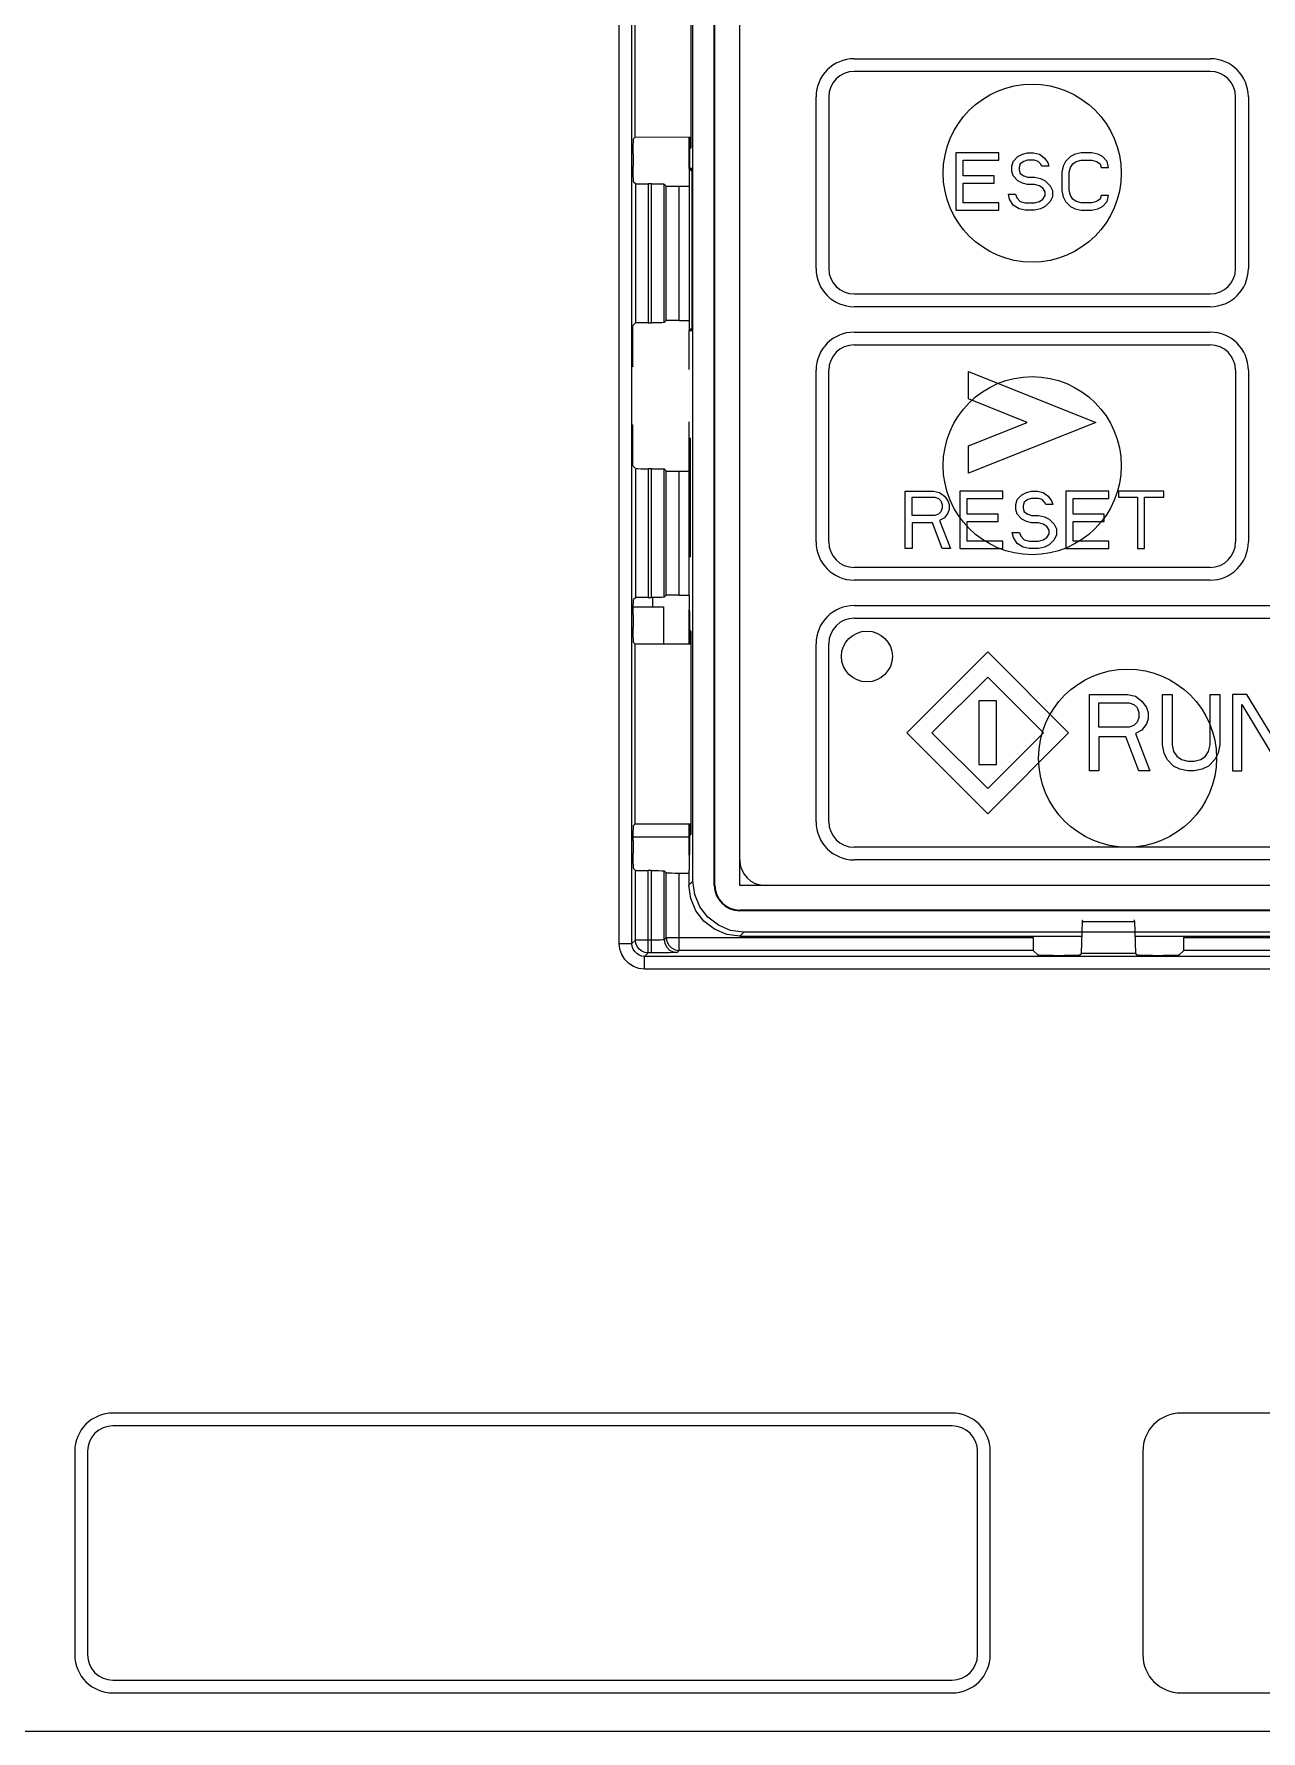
# Model space of a CAD drawing. Header units: inches. Extents: x 187 to 137830, y 99 to 66837.
# Drawn here: x 2875 to 2919.4, y 27675.9 to 27737.2 of the extents above; entities that cross this region are included whole.
import ezdxf

# ---------------------------------------------------------------- set-up
doc = ezdxf.new("R2010")
doc.units = ezdxf.units.IN
doc.header["$MEASUREMENT"] = 0
doc.layers.add('ALL_CURVE', color=7, linetype='Continuous')

msp = doc.modelspace()

# ---------------------------------------------------------------- linework, layer by layer
at = {"color": 7, "linetype": 'Continuous'}
for p, q in [((2896.169, 27704.34), (2896.169, 27785.522)), ((2896.629, 27704.34), (2896.629, 27785.522)), ((2898.839, 27706.595), (2898.839, 27785.42)), ((2899.611, 27706.448), (2899.611, 27785.568)), ((2899.635, 27706.448), (2899.635, 27785.568)), ((2900.531, 27706.448), (2900.531, 27785.568)), ((2898.763, 27740.488), (2898.763, 27733.128)), ((2896.733, 27740.022), (2896.733, 27733.501)), ((2896.733, 27733.501), (2896.687, 27733.455)), ((2898.763, 27733.505), (2896.733, 27733.501)), ((2898.691, 27733.505), (2898.691, 27732.392)), ((2898.712, 27733.505), (2898.712, 27732.412)), ((2896.678, 27732.903), (2896.678, 27732.45)), ((2898.763, 27733.128), (2898.718, 27733.082)), ((2898.718, 27732.388), (2898.718, 27733.083)), ((2898.691, 27732.392), (2898.712, 27732.412)), ((2898.691, 27732.392), (2898.805, 27732.278)), ((2898.691, 27732.391), (2898.753, 27732.329)), ((2898.707, 27726.52), (2898.707, 27732.375)), ((2898.712, 27732.412), (2898.718, 27732.406)), ((2898.758, 27732.348), (2898.718, 27732.388)), ((2898.718, 27732.388), (2898.798, 27732.388)), ((2898.753, 27732.329), (2898.805, 27732.277)), ((2898.804, 27732.301), (2898.758, 27732.348)), ((2898.798, 27732.388), (2898.798, 27732.388)), ((2896.687, 27731.898), (2896.755, 27731.83)), ((2896.755, 27731.83), (2896.755, 27726.789)), ((2897.215, 27731.822), (2897.215, 27726.797)), ((2897.341, 27731.822), (2897.215, 27731.822)), ((2897.341, 27726.797), (2897.341, 27731.822)), ((2897.801, 27726.805), (2897.801, 27731.814)), ((2897.873, 27731.742), (2897.801, 27731.814)), ((2897.873, 27726.877), (2897.873, 27731.742)), ((2898.333, 27726.885), (2898.333, 27731.734)), ((2898.333, 27731.734), (2898.707, 27731.734)), ((2898.813, 27727.377), (2898.813, 27731.518)), ((2896.671, 27726.705), (2896.755, 27726.789)), ((2897.215, 27726.797), (2897.341, 27726.797)), ((2897.873, 27726.877), (2897.801, 27726.805)), ((2898.333, 27726.885), (2898.707, 27726.885)), ((2896.661, 27725.748), (2896.661, 27726.153)), ((2898.746, 27726.559), (2898.694, 27726.507)), ((2898.694, 27726.507), (2898.694, 27725.105)), ((2898.798, 27726.507), (2898.694, 27726.507)), ((2898.805, 27726.618), (2898.746, 27726.559)), ((2898.798, 27726.507), (2898.798, 27726.507)), ((2898.694, 27723.21), (2898.694, 27716.932)), ((2896.661, 27722.162), (2896.661, 27722.567)), ((2898.706, 27718.328), (2898.706, 27722.627)), ((2898.706, 27722.627), (2898.748, 27722.623)), ((2898.748, 27718.33), (2898.748, 27722.625)), ((2896.755, 27721.526), (2896.671, 27721.61)), ((2896.755, 27721.526), (2896.755, 27716.853)), ((2897.215, 27721.518), (2897.215, 27716.861)), ((2897.341, 27721.518), (2897.215, 27721.518)), ((2897.341, 27716.861), (2897.341, 27721.518)), ((2897.801, 27716.869), (2897.801, 27721.51)), ((2897.873, 27721.438), (2897.801, 27721.51)), ((2897.873, 27716.941), (2897.873, 27721.438)), ((2898.333, 27716.949), (2898.333, 27721.43)), ((2898.333, 27721.43), (2898.694, 27721.43)), ((2898.748, 27718.332), (2898.706, 27718.328)), ((2896.755, 27716.853), (2896.687, 27716.785)), ((2897.215, 27716.861), (2897.341, 27716.861)), ((2897.38, 27716.861), (2897.38, 27716.522)), ((2897.873, 27716.941), (2897.801, 27716.869)), ((2898.333, 27716.949), (2898.694, 27716.949)), ((2898.694, 27716.932), (2898.718, 27716.908)), ((2898.718, 27716.932), (2898.694, 27716.932)), ((2898.707, 27716.4), (2898.707, 27716.919)), ((2898.718, 27715.692), (2898.718, 27716.932)), ((2896.678, 27716.234), (2896.678, 27715.78)), ((2896.679, 27716.522), (2897.771, 27716.522)), ((2897.771, 27716.522), (2897.771, 27715.18)), ((2898.691, 27716.383), (2898.718, 27716.411)), ((2898.718, 27716.411), (2898.691, 27716.384)), ((2898.691, 27716.383), (2898.691, 27715.178)), ((2898.712, 27716.363), (2898.691, 27716.383)), ((2898.712, 27716.363), (2898.718, 27716.369)), ((2898.712, 27716.363), (2898.712, 27715.178)), ((2898.763, 27715.648), (2898.718, 27715.692)), ((2898.763, 27715.648), (2898.763, 27708.288)), ((2896.687, 27715.228), (2896.733, 27715.182)), ((2896.733, 27715.182), (2896.733, 27708.661)), ((2896.733, 27715.182), (2898.763, 27715.178)), ((2896.733, 27708.661), (2896.687, 27708.615)), ((2898.763, 27708.665), (2896.733, 27708.661)), ((2898.691, 27708.665), (2898.691, 27707.552)), ((2898.712, 27708.665), (2898.712, 27707.572)), ((2898.763, 27708.288), (2898.718, 27708.242)), ((2898.691, 27708.196), (2896.678, 27708.196)), ((2896.678, 27708.063), (2896.678, 27707.61)), ((2898.718, 27707.003), (2898.718, 27708.243)), ((2896.687, 27707.058), (2896.755, 27706.99)), ((2898.691, 27707.552), (2898.712, 27707.572)), ((2898.691, 27707.552), (2898.718, 27707.524)), ((2898.691, 27707.551), (2898.718, 27707.524)), ((2898.718, 27707.027), (2898.706, 27707.015)), ((2898.707, 27707.016), (2898.707, 27707.535)), ((2898.712, 27707.572), (2898.718, 27707.566)), ((2896.755, 27704.465), (2896.755, 27706.99)), ((2897.215, 27704.005), (2897.215, 27706.982)), ((2897.341, 27706.982), (2897.215, 27706.982)), ((2897.341, 27704.005), (2897.341, 27706.982)), ((2897.801, 27704.481), (2897.801, 27706.974)), ((2897.873, 27706.902), (2897.801, 27706.974)), ((2897.873, 27704.554), (2897.873, 27706.902)), ((2898.333, 27704.094), (2898.333, 27706.894)), ((2898.333, 27706.894), (2898.694, 27706.894)), ((2898.694, 27707.003), (2898.694, 27706.45)), ((2898.694, 27707.003), (2898.718, 27707.003)), ((2898.839, 27706.595), (2898.694, 27706.45)), ((2899.611, 27706.448), (2899.635, 27706.448)), ((2952.051, 27706.448), (2900.531, 27706.448)), ((2900.531, 27705.552), (2900.531, 27705.528)), ((2952.051, 27705.552), (2900.531, 27705.552)), ((2952.051, 27705.528), (2900.531, 27705.528)), ((2900.534, 27704.611), (2900.678, 27704.755)), ((2900.534, 27704.611), (2912.918, 27704.611)), ((2951.903, 27704.755), (2900.678, 27704.755)), ((2911.143, 27704.554), (2911.143, 27704.611)), ((2912.899, 27703.989), (2912.934, 27705.144)), ((2912.934, 27705.144), (2914.808, 27705.144)), ((2914.808, 27705.144), (2914.843, 27703.989)), ((2914.824, 27704.611), (2937.758, 27704.611)), ((2916.599, 27704.554), (2916.599, 27704.611)), ((2896.169, 27704.34), (2896.629, 27704.34)), ((2896.629, 27704.34), (2896.755, 27704.465)), ((2897.341, 27704.465), (2896.755, 27704.465)), ((2897.089, 27703.88), (2897.215, 27704.005)), ((2897.341, 27704.005), (2897.215, 27704.005)), ((2897.873, 27704.554), (2897.801, 27704.481)), ((2911.143, 27704.554), (2897.873, 27704.554)), ((2898.333, 27704.094), (2898.261, 27704.021)), ((2911.151, 27704.094), (2898.333, 27704.094)), ((2911.323, 27703.921), (2911.151, 27704.094)), ((2912.899, 27703.989), (2912.832, 27703.921)), ((2912.899, 27703.989), (2914.843, 27703.989)), ((2914.91, 27703.921), (2914.843, 27703.989)), ((2916.591, 27704.094), (2916.419, 27703.921)), ((2935.991, 27704.094), (2916.591, 27704.094)), ((2935.983, 27704.554), (2916.599, 27704.554)), ((2897.089, 27703.42), (2897.089, 27703.88)), ((2954.113, 27703.88), (2897.089, 27703.88)), ((2954.113, 27703.42), (2897.089, 27703.42)), ((2911.875, 27703.912), (2912.28, 27703.912)), ((2915.462, 27703.912), (2915.867, 27703.912)), ((2908.213, 27687.358), (2877.853, 27687.358)), ((2908.213, 27686.898), (2877.853, 27686.898)), ((2934.893, 27687.358), (2916.493, 27687.358)), ((2876.473, 27685.978), (2876.473, 27678.618)), ((2876.933, 27685.978), (2876.933, 27678.618)), ((2909.133, 27678.618), (2909.133, 27685.978)), ((2909.593, 27678.618), (2909.593, 27685.978)), ((2915.113, 27685.978), (2915.113, 27678.618)), ((2877.853, 27677.698), (2908.213, 27677.698)), ((2877.853, 27677.238), (2908.213, 27677.238)), ((2916.493, 27677.238), (2934.893, 27677.238)), ((2868.622, 27675.858), (2962.607, 27675.858))]:
    msp.add_line(p, q, dxfattribs=at)
for points in [[(2896.678, 27732.903), (2896.678, 27733.071), (2896.679, 27733.224), (2896.681, 27733.346), (2896.684, 27733.425), (2896.687, 27733.455)], [(2896.687, 27731.898), (2896.684, 27731.927), (2896.681, 27732.006), (2896.679, 27732.128), (2896.678, 27732.281), (2896.678, 27732.45)], [(2898.807, 27732.22), (2898.802, 27732.346), (2898.798, 27732.388)], [(2898.813, 27731.518), (2898.812, 27731.786), (2898.81, 27732.028), (2898.807, 27732.22)], [(2896.755, 27731.83), (2896.779, 27731.827), (2896.845, 27731.825), (2896.947, 27731.823), (2897.074, 27731.822), (2897.215, 27731.822)], [(2897.341, 27731.822), (2897.482, 27731.822), (2897.609, 27731.82), (2897.71, 27731.819), (2897.776, 27731.817), (2897.801, 27731.814)], [(2897.873, 27731.742), (2897.898, 27731.739), (2897.964, 27731.737), (2898.066, 27731.735), (2898.193, 27731.734), (2898.333, 27731.734)], [(2898.807, 27726.673), (2898.81, 27726.865), (2898.812, 27727.108), (2898.813, 27727.377)], [(2896.661, 27726.153), (2896.662, 27726.322), (2896.663, 27726.475), (2896.665, 27726.597), (2896.668, 27726.676), (2896.671, 27726.705)], [(2897.215, 27726.797), (2897.074, 27726.797), (2896.947, 27726.796), (2896.845, 27726.794), (2896.779, 27726.792), (2896.755, 27726.789)], [(2897.801, 27726.805), (2897.776, 27726.803), (2897.71, 27726.8), (2897.609, 27726.799), (2897.482, 27726.797), (2897.341, 27726.797)], [(2898.333, 27726.885), (2898.193, 27726.885), (2898.066, 27726.884), (2897.964, 27726.882), (2897.898, 27726.88), (2897.873, 27726.877)], [(2898.798, 27726.507), (2898.803, 27726.55), (2898.807, 27726.673)], [(2896.671, 27725.197), (2896.668, 27725.226), (2896.665, 27725.305), (2896.663, 27725.427), (2896.662, 27725.58), (2896.661, 27725.748)], [(2896.661, 27722.567), (2896.662, 27722.735), (2896.663, 27722.888), (2896.665, 27723.01), (2896.668, 27723.089), (2896.671, 27723.119)], [(2896.671, 27721.61), (2896.668, 27721.639), (2896.665, 27721.718), (2896.663, 27721.84), (2896.662, 27721.993), (2896.661, 27722.162)], [(2896.755, 27721.526), (2896.779, 27721.523), (2896.845, 27721.521), (2896.947, 27721.519), (2897.074, 27721.518), (2897.215, 27721.518)], [(2897.341, 27721.518), (2897.482, 27721.518), (2897.609, 27721.516), (2897.71, 27721.515), (2897.776, 27721.513), (2897.801, 27721.51)], [(2897.873, 27721.438), (2897.898, 27721.435), (2897.964, 27721.433), (2898.066, 27721.431), (2898.193, 27721.43), (2898.333, 27721.43)], [(2897.215, 27716.861), (2897.074, 27716.861), (2896.947, 27716.86), (2896.845, 27716.858), (2896.779, 27716.856), (2896.755, 27716.853)], [(2897.801, 27716.869), (2897.776, 27716.867), (2897.71, 27716.864), (2897.609, 27716.863), (2897.482, 27716.861), (2897.341, 27716.861)], [(2898.333, 27716.949), (2898.193, 27716.949), (2898.066, 27716.948), (2897.964, 27716.946), (2897.898, 27716.944), (2897.873, 27716.941)], [(2896.678, 27716.234), (2896.678, 27716.402), (2896.679, 27716.555), (2896.681, 27716.677), (2896.684, 27716.756), (2896.687, 27716.785)], [(2896.687, 27715.228), (2896.684, 27715.258), (2896.681, 27715.337), (2896.679, 27715.459), (2896.678, 27715.612), (2896.678, 27715.78)], [(2896.678, 27708.063), (2896.678, 27708.231), (2896.679, 27708.384), (2896.681, 27708.506), (2896.684, 27708.585), (2896.687, 27708.615)], [(2896.687, 27707.058), (2896.684, 27707.087), (2896.681, 27707.166), (2896.679, 27707.288), (2896.678, 27707.441), (2896.678, 27707.61)], [(2896.755, 27706.99), (2896.779, 27706.987), (2896.845, 27706.985), (2896.947, 27706.983), (2897.074, 27706.982), (2897.215, 27706.982)], [(2897.341, 27706.982), (2897.482, 27706.982), (2897.609, 27706.98), (2897.71, 27706.979), (2897.776, 27706.977), (2897.801, 27706.974)], [(2897.873, 27706.902), (2897.898, 27706.899), (2897.964, 27706.897), (2898.066, 27706.895), (2898.193, 27706.894), (2898.333, 27706.894)], [(2900.534, 27704.611), (2900.058, 27704.673), (2899.614, 27704.857), (2899.233, 27705.15), (2898.941, 27705.531), (2898.757, 27705.974), (2898.694, 27706.45)], [(2900.678, 27704.755), (2900.201, 27704.818), (2899.758, 27705.002), (2899.378, 27705.294), (2899.086, 27705.674), (2898.902, 27706.117), (2898.839, 27706.595)], [(2912.934, 27705.144), (2912.936, 27705.178), (2912.937, 27705.199), (2912.938, 27705.206)], [(2914.804, 27705.206), (2914.805, 27705.199), (2914.806, 27705.178), (2914.808, 27705.144)], [(2897.089, 27703.42), (2896.884, 27703.443), (2896.689, 27703.511), (2896.515, 27703.621), (2896.37, 27703.766), (2896.26, 27703.941), (2896.192, 27704.135), (2896.169, 27704.34)], [(2897.089, 27703.88), (2896.986, 27703.891), (2896.889, 27703.925), (2896.802, 27703.98), (2896.729, 27704.053), (2896.675, 27704.14), (2896.641, 27704.237), (2896.629, 27704.34)], [(2897.215, 27704.005), (2897.096, 27704.021), (2896.985, 27704.067), (2896.889, 27704.14), (2896.816, 27704.235), (2896.77, 27704.346), (2896.755, 27704.465)], [(2897.801, 27704.481), (2897.783, 27704.477), (2897.737, 27704.473), (2897.663, 27704.47), (2897.569, 27704.467), (2897.459, 27704.466), (2897.341, 27704.465)], [(2898.261, 27704.021), (2898.226, 27704.017), (2898.132, 27704.013), (2897.986, 27704.01), (2897.796, 27704.007), (2897.577, 27704.006), (2897.341, 27704.005)], [(2897.801, 27704.481), (2897.823, 27704.339), (2897.889, 27704.211), (2897.991, 27704.109), (2898.119, 27704.044), (2898.261, 27704.021)], [(2897.873, 27704.554), (2897.896, 27704.411), (2897.961, 27704.283), (2898.063, 27704.182), (2898.191, 27704.116), (2898.333, 27704.094)], [(2911.143, 27704.554), (2911.143, 27704.413), (2911.145, 27704.286), (2911.146, 27704.184), (2911.149, 27704.118), (2911.151, 27704.094)], [(2916.591, 27704.094), (2916.593, 27704.118), (2916.596, 27704.184), (2916.597, 27704.286), (2916.598, 27704.413), (2916.599, 27704.554)], [(2911.875, 27703.912), (2911.706, 27703.912), (2911.554, 27703.914), (2911.432, 27703.916), (2911.352, 27703.919), (2911.323, 27703.921)], [(2912.832, 27703.921), (2912.803, 27703.919), (2912.723, 27703.916), (2912.601, 27703.914), (2912.449, 27703.912), (2912.28, 27703.912)], [(2915.462, 27703.912), (2915.293, 27703.912), (2915.141, 27703.914), (2915.019, 27703.916), (2914.939, 27703.919), (2914.91, 27703.921)], [(2916.419, 27703.921), (2916.389, 27703.919), (2916.31, 27703.916), (2916.188, 27703.914), (2916.036, 27703.912), (2915.867, 27703.912)]]:
    msp.add_lwpolyline(points, dxfattribs=at)
for centre in [(2911.111, 27732.208), (2911.111, 27721.628), (2914.561, 27711.048)]:
    msp.add_circle(centre, 3.22, dxfattribs=at)
for centre, radius, start, end in [((2901.451, 27707.368), 0.92, 180, 270), ((2900.531, 27706.448), 0.92, 180, 270), ((2900.531, 27706.448), 0.896, 180, 270), ((2877.853, 27685.978), 1.38, 90, 180), ((2877.853, 27685.978), 0.92, 90, 180), ((2908.213, 27685.978), 1.38, 0, 90), ((2908.213, 27685.978), 0.92, 0, 90), ((2916.493, 27685.978), 1.38, 90, 180), ((2877.853, 27678.618), 1.38, 180, 270), ((2877.853, 27678.618), 0.92, 180, 270), ((2908.213, 27678.618), 0.92, 270, 0), ((2908.213, 27678.618), 1.38, 270, 0), ((2916.493, 27678.618), 1.38, 180, 270)]:
    msp.add_arc(centre, radius, start, end, dxfattribs=at)
at = {"layer": 'ALL_CURVE', "linetype": 'Continuous'}
for p, q in [((2904.671, 27736.348), (2917.551, 27736.348)), ((2917.551, 27735.888), (2904.671, 27735.888)), ((2903.291, 27728.758), (2903.291, 27734.968)), ((2903.751, 27734.968), (2903.751, 27728.758)), ((2918.471, 27728.758), (2918.471, 27734.968)), ((2918.931, 27734.968), (2918.931, 27728.758)), ((2908.351, 27732.944), (2908.351, 27730.874)), ((2909.903, 27732.944), (2908.351, 27732.944)), ((2909.903, 27732.679), (2909.903, 27732.944)), ((2910.421, 27732.635), (2910.593, 27732.811)), ((2910.593, 27732.811), (2910.766, 27732.899)), ((2910.766, 27732.899), (2910.938, 27732.944)), ((2910.938, 27732.944), (2911.154, 27732.944)), ((2911.154, 27732.944), (2911.37, 27732.899)), ((2911.37, 27732.899), (2911.542, 27732.767)), ((2912.491, 27732.811), (2912.318, 27732.635)), ((2912.663, 27732.899), (2912.491, 27732.811)), ((2912.879, 27732.944), (2912.663, 27732.899)), ((2913.267, 27732.944), (2912.879, 27732.944)), ((2913.483, 27732.899), (2913.267, 27732.944)), ((2913.655, 27732.811), (2913.483, 27732.899)), ((2913.828, 27732.635), (2913.655, 27732.811)), ((2908.61, 27732.107), (2908.61, 27732.679)), ((2908.61, 27732.679), (2909.903, 27732.679)), ((2910.378, 27732.459), (2910.421, 27732.635)), ((2910.378, 27732.283), (2910.378, 27732.459)), ((2910.421, 27732.107), (2910.378, 27732.283)), ((2910.68, 27732.547), (2910.637, 27732.415)), ((2910.637, 27732.415), (2910.637, 27732.327)), ((2910.637, 27732.327), (2910.68, 27732.195)), ((2910.809, 27732.635), (2910.68, 27732.547)), ((2910.68, 27732.195), (2910.809, 27732.107)), ((2910.938, 27732.679), (2910.809, 27732.635)), ((2911.197, 27732.679), (2910.938, 27732.679)), ((2911.327, 27732.635), (2911.197, 27732.679)), ((2911.413, 27732.547), (2911.327, 27732.635)), ((2911.456, 27732.459), (2911.413, 27732.547)), ((2911.715, 27732.459), (2911.456, 27732.459)), ((2911.542, 27732.767), (2911.672, 27732.591)), ((2911.672, 27732.591), (2911.715, 27732.459)), ((2912.232, 27732.459), (2912.189, 27732.239)), ((2912.189, 27732.239), (2912.189, 27731.578)), ((2912.318, 27732.635), (2912.232, 27732.459)), ((2912.448, 27732.239), (2912.491, 27732.415)), ((2912.448, 27731.578), (2912.448, 27732.239)), ((2912.491, 27732.415), (2912.577, 27732.547)), ((2912.577, 27732.547), (2912.707, 27732.635)), ((2912.707, 27732.635), (2912.879, 27732.679)), ((2912.879, 27732.679), (2913.267, 27732.679)), ((2913.267, 27732.679), (2913.44, 27732.635)), ((2913.44, 27732.635), (2913.569, 27732.547)), ((2913.569, 27732.547), (2913.612, 27732.415)), ((2913.612, 27732.415), (2913.871, 27732.415)), ((2913.871, 27732.415), (2913.828, 27732.635)), ((2909.731, 27732.107), (2908.61, 27732.107)), ((2908.61, 27731.138), (2908.61, 27731.842)), ((2908.61, 27731.842), (2909.731, 27731.842)), ((2909.731, 27731.842), (2909.731, 27732.107)), ((2910.593, 27731.931), (2910.421, 27732.107)), ((2910.766, 27731.842), (2910.593, 27731.931)), ((2910.938, 27731.798), (2910.766, 27731.842)), ((2910.809, 27732.107), (2910.938, 27732.063)), ((2910.938, 27732.063), (2911.197, 27732.063)), ((2911.197, 27731.798), (2910.938, 27731.798)), ((2911.197, 27732.063), (2911.413, 27732.019)), ((2911.37, 27731.754), (2911.197, 27731.798)), ((2911.499, 27731.666), (2911.37, 27731.754)), ((2911.413, 27732.019), (2911.585, 27731.931)), ((2911.585, 27731.534), (2911.499, 27731.666)), ((2911.585, 27731.931), (2911.758, 27731.754)), ((2911.758, 27731.754), (2911.844, 27731.578)), ((2911.844, 27731.578), (2911.844, 27731.358)), ((2912.189, 27731.578), (2912.232, 27731.358)), ((2912.491, 27731.402), (2912.448, 27731.578)), ((2909.903, 27731.138), (2908.61, 27731.138)), ((2909.903, 27730.874), (2909.903, 27731.138)), ((2910.292, 27731.27), (2910.248, 27731.446)), ((2910.248, 27731.446), (2910.507, 27731.446)), ((2910.421, 27731.05), (2910.292, 27731.27)), ((2910.637, 27730.918), (2910.421, 27731.05)), ((2910.507, 27731.446), (2910.55, 27731.314)), ((2910.55, 27731.314), (2910.68, 27731.182)), ((2910.68, 27731.182), (2910.852, 27731.138)), ((2910.852, 27731.138), (2911.197, 27731.138)), ((2911.197, 27731.138), (2911.37, 27731.182)), ((2911.37, 27731.182), (2911.499, 27731.27)), ((2911.585, 27731.006), (2911.413, 27730.918)), ((2911.499, 27731.27), (2911.585, 27731.402)), ((2911.585, 27731.402), (2911.585, 27731.534)), ((2911.758, 27731.182), (2911.585, 27731.006)), ((2911.844, 27731.358), (2911.758, 27731.182)), ((2912.232, 27731.358), (2912.318, 27731.182)), ((2912.318, 27731.182), (2912.491, 27731.006)), ((2912.577, 27731.27), (2912.491, 27731.402)), ((2912.491, 27731.006), (2912.663, 27730.918)), ((2912.707, 27731.182), (2912.577, 27731.27)), ((2912.879, 27731.138), (2912.707, 27731.182)), ((2913.267, 27731.138), (2912.879, 27731.138)), ((2913.44, 27731.182), (2913.267, 27731.138)), ((2913.569, 27731.27), (2913.44, 27731.182)), ((2913.483, 27730.918), (2913.655, 27731.006)), ((2913.612, 27731.402), (2913.569, 27731.27)), ((2913.871, 27731.402), (2913.612, 27731.402)), ((2913.655, 27731.006), (2913.828, 27731.182)), ((2913.828, 27731.182), (2913.871, 27731.402)), ((2908.351, 27730.874), (2909.903, 27730.874)), ((2910.852, 27730.874), (2910.637, 27730.918)), ((2911.197, 27730.874), (2910.852, 27730.874)), ((2911.413, 27730.918), (2911.197, 27730.874)), ((2912.663, 27730.918), (2912.879, 27730.874)), ((2912.879, 27730.874), (2913.267, 27730.874)), ((2913.267, 27730.874), (2913.483, 27730.918)), ((2904.671, 27727.838), (2917.551, 27727.838)), ((2917.551, 27727.378), (2904.671, 27727.378)), ((2904.671, 27726.458), (2917.551, 27726.458)), ((2904.671, 27725.998), (2917.551, 27725.998)), ((2903.291, 27718.868), (2903.291, 27725.078)), ((2903.751, 27718.868), (2903.751, 27725.078)), ((2908.811, 27724.041), (2908.811, 27725.032)), ((2908.811, 27725.032), (2913.411, 27723.192)), ((2918.471, 27725.078), (2918.471, 27718.868)), ((2918.931, 27725.078), (2918.931, 27718.868)), ((2910.934, 27723.192), (2908.811, 27724.041)), ((2908.811, 27722.342), (2910.934, 27723.192)), ((2913.411, 27723.192), (2908.811, 27721.352)), ((2908.811, 27721.352), (2908.811, 27722.342)), ((2906.511, 27718.638), (2906.511, 27720.708)), ((2906.511, 27720.708), (2907.546, 27720.708)), ((2907.546, 27720.708), (2907.762, 27720.663)), ((2907.762, 27720.663), (2907.934, 27720.531)), ((2907.934, 27720.531), (2908.063, 27720.355)), ((2908.495, 27720.708), (2908.495, 27718.638)), ((2910.047, 27720.708), (2908.495, 27720.708)), ((2910.047, 27720.443), (2910.047, 27720.708)), ((2910.565, 27720.399), (2910.737, 27720.575)), ((2910.737, 27720.575), (2910.91, 27720.663)), ((2910.91, 27720.663), (2911.082, 27720.708)), ((2911.082, 27720.708), (2911.298, 27720.708)), ((2911.298, 27720.708), (2911.513, 27720.663)), ((2911.513, 27720.663), (2911.686, 27720.531)), ((2911.686, 27720.531), (2911.815, 27720.355)), ((2912.333, 27720.708), (2912.333, 27718.638)), ((2913.885, 27720.708), (2912.333, 27720.708)), ((2913.885, 27720.443), (2913.885, 27720.708)), ((2914.23, 27720.708), (2914.23, 27720.487)), ((2915.869, 27720.708), (2914.23, 27720.708)), ((2915.869, 27720.487), (2915.869, 27720.708)), ((2906.77, 27719.827), (2906.77, 27720.487)), ((2906.77, 27720.487), (2907.589, 27720.487)), ((2907.589, 27720.487), (2907.718, 27720.443)), ((2907.718, 27720.443), (2907.805, 27720.355)), ((2907.805, 27719.959), (2907.718, 27719.871)), ((2907.805, 27720.355), (2907.848, 27720.223)), ((2907.848, 27720.091), (2907.805, 27719.959)), ((2907.848, 27720.223), (2907.848, 27720.091)), ((2908.063, 27719.915), (2907.934, 27719.739)), ((2908.063, 27720.355), (2908.107, 27720.223)), ((2908.107, 27720.047), (2908.063, 27719.915)), ((2908.107, 27720.223), (2908.107, 27720.047)), ((2908.753, 27719.871), (2908.753, 27720.443)), ((2908.753, 27720.443), (2910.047, 27720.443)), ((2910.522, 27720.223), (2910.565, 27720.399)), ((2910.522, 27720.047), (2910.522, 27720.223)), ((2910.565, 27719.871), (2910.522, 27720.047)), ((2910.823, 27720.311), (2910.78, 27720.179)), ((2910.78, 27720.179), (2910.78, 27720.091)), ((2910.78, 27720.091), (2910.823, 27719.959)), ((2910.953, 27720.399), (2910.823, 27720.311)), ((2910.823, 27719.959), (2910.953, 27719.871)), ((2911.082, 27720.443), (2910.953, 27720.399)), ((2911.341, 27720.443), (2911.082, 27720.443)), ((2911.47, 27720.399), (2911.341, 27720.443)), ((2911.557, 27720.311), (2911.47, 27720.399)), ((2911.6, 27720.223), (2911.557, 27720.311)), ((2911.858, 27720.223), (2911.6, 27720.223)), ((2911.815, 27720.355), (2911.858, 27720.223)), ((2912.592, 27719.871), (2912.592, 27720.443)), ((2912.592, 27720.443), (2913.885, 27720.443)), ((2914.23, 27720.487), (2914.92, 27720.487)), ((2914.92, 27720.487), (2914.92, 27718.638)), ((2915.179, 27718.638), (2915.179, 27720.487)), ((2915.179, 27720.487), (2915.869, 27720.487)), ((2907.589, 27719.827), (2906.77, 27719.827)), ((2906.77, 27719.562), (2906.77, 27718.638)), ((2907.503, 27719.562), (2906.77, 27719.562)), ((2907.848, 27718.638), (2907.503, 27719.562)), ((2907.718, 27719.871), (2907.589, 27719.827)), ((2907.934, 27719.739), (2907.762, 27719.65)), ((2907.762, 27719.65), (2908.15, 27718.638)), ((2909.875, 27719.871), (2908.753, 27719.871)), ((2908.753, 27718.902), (2908.753, 27719.606)), ((2908.753, 27719.606), (2909.875, 27719.606)), ((2909.875, 27719.606), (2909.875, 27719.871)), ((2910.737, 27719.695), (2910.565, 27719.871)), ((2910.91, 27719.606), (2910.737, 27719.695)), ((2911.082, 27719.562), (2910.91, 27719.606)), ((2910.953, 27719.871), (2911.082, 27719.827)), ((2911.082, 27719.827), (2911.341, 27719.827)), ((2911.341, 27719.562), (2911.082, 27719.562)), ((2911.341, 27719.827), (2911.557, 27719.783)), ((2911.513, 27719.518), (2911.341, 27719.562)), ((2911.643, 27719.43), (2911.513, 27719.518)), ((2911.557, 27719.783), (2911.729, 27719.695)), ((2911.729, 27719.298), (2911.643, 27719.43)), ((2911.729, 27719.695), (2911.902, 27719.518)), ((2911.902, 27719.518), (2911.988, 27719.342)), ((2911.988, 27719.342), (2911.988, 27719.122)), ((2913.713, 27719.871), (2912.592, 27719.871)), ((2912.592, 27718.902), (2912.592, 27719.606)), ((2912.592, 27719.606), (2913.713, 27719.606)), ((2913.713, 27719.606), (2913.713, 27719.871)), ((2910.047, 27718.902), (2908.753, 27718.902)), ((2910.047, 27718.638), (2910.047, 27718.902)), ((2910.435, 27719.034), (2910.392, 27719.21)), ((2910.392, 27719.21), (2910.651, 27719.21)), ((2910.565, 27718.814), (2910.435, 27719.034)), ((2910.78, 27718.682), (2910.565, 27718.814)), ((2910.651, 27719.21), (2910.694, 27719.078)), ((2910.694, 27719.078), (2910.823, 27718.946)), ((2910.823, 27718.946), (2910.996, 27718.902)), ((2910.996, 27718.902), (2911.341, 27718.902)), ((2911.341, 27718.902), (2911.513, 27718.946)), ((2911.513, 27718.946), (2911.643, 27719.034)), ((2911.729, 27718.77), (2911.557, 27718.682)), ((2911.643, 27719.034), (2911.729, 27719.166)), ((2911.729, 27719.166), (2911.729, 27719.298)), ((2911.902, 27718.946), (2911.729, 27718.77)), ((2911.988, 27719.122), (2911.902, 27718.946)), ((2913.885, 27718.902), (2912.592, 27718.902)), ((2913.885, 27718.638), (2913.885, 27718.902)), ((2906.77, 27718.638), (2906.511, 27718.638)), ((2908.15, 27718.638), (2907.848, 27718.638)), ((2908.495, 27718.638), (2910.047, 27718.638)), ((2910.996, 27718.638), (2910.78, 27718.682)), ((2911.341, 27718.638), (2910.996, 27718.638)), ((2911.557, 27718.682), (2911.341, 27718.638)), ((2912.333, 27718.638), (2913.885, 27718.638)), ((2914.92, 27718.638), (2915.179, 27718.638)), ((2917.551, 27717.948), (2904.671, 27717.948)), ((2917.551, 27717.488), (2904.671, 27717.488)), ((2904.671, 27716.568), (2924.451, 27716.568)), ((2904.671, 27716.108), (2924.451, 27716.108)), ((2903.291, 27708.748), (2903.291, 27715.188)), ((2903.751, 27708.748), (2903.751, 27715.188)), ((2906.574, 27711.968), (2909.501, 27714.895)), ((2909.501, 27714.895), (2912.428, 27711.968)), ((2907.484, 27711.968), (2909.501, 27713.984)), ((2909.501, 27713.984), (2911.518, 27711.968)), ((2913.181, 27710.588), (2913.181, 27713.348)), ((2913.181, 27713.348), (2914.561, 27713.348)), ((2914.561, 27713.348), (2914.848, 27713.289)), ((2914.848, 27713.289), (2915.078, 27713.113)), ((2915.826, 27711.527), (2915.826, 27713.348)), ((2915.826, 27713.348), (2916.171, 27713.348)), ((2916.171, 27713.348), (2916.171, 27711.527)), ((2917.551, 27711.527), (2917.551, 27713.348)), ((2917.551, 27713.348), (2917.896, 27713.348)), ((2917.896, 27713.348), (2917.896, 27711.527)), ((2918.356, 27713.348), (2918.356, 27710.588)), ((2918.873, 27713.348), (2918.356, 27713.348)), ((2920.311, 27710.999), (2918.873, 27713.348)), ((2909.179, 27713.118), (2909.179, 27710.818)), ((2909.823, 27713.118), (2909.179, 27713.118)), ((2909.823, 27710.818), (2909.823, 27713.118)), ((2913.526, 27712.173), (2913.526, 27713.054)), ((2913.526, 27713.054), (2914.618, 27713.054)), ((2914.618, 27713.054), (2914.791, 27712.995)), ((2914.791, 27712.995), (2914.906, 27712.878)), ((2914.906, 27712.878), (2914.963, 27712.702)), ((2914.963, 27712.702), (2914.963, 27712.525)), ((2915.078, 27713.113), (2915.251, 27712.878)), ((2915.251, 27712.878), (2915.308, 27712.702)), ((2915.308, 27712.702), (2915.308, 27712.467)), ((2918.701, 27710.588), (2918.701, 27712.995)), ((2918.701, 27712.995), (2920.138, 27710.588)), ((2909.501, 27709.04), (2906.574, 27711.968)), ((2909.501, 27709.951), (2907.484, 27711.968)), ((2911.518, 27711.968), (2909.501, 27709.951)), ((2912.428, 27711.968), (2909.501, 27709.04)), ((2914.618, 27712.173), (2913.526, 27712.173)), ((2914.791, 27712.232), (2914.618, 27712.173)), ((2914.906, 27712.349), (2914.791, 27712.232)), ((2915.078, 27712.056), (2914.848, 27711.938)), ((2914.848, 27711.938), (2915.366, 27710.588)), ((2914.963, 27712.525), (2914.906, 27712.349)), ((2915.251, 27712.29), (2915.078, 27712.056)), ((2915.308, 27712.467), (2915.251, 27712.29)), ((2913.526, 27711.821), (2913.526, 27710.588)), ((2914.503, 27711.821), (2913.526, 27711.821)), ((2914.963, 27710.588), (2914.503, 27711.821)), ((2915.883, 27711.233), (2915.826, 27711.527)), ((2916.171, 27711.527), (2916.228, 27711.292)), ((2917.493, 27711.292), (2917.551, 27711.527)), ((2917.896, 27711.527), (2917.838, 27711.233)), ((2909.179, 27710.818), (2909.823, 27710.818)), ((2915.998, 27710.999), (2915.883, 27711.233)), ((2916.228, 27710.764), (2915.998, 27710.999)), ((2916.228, 27711.292), (2916.343, 27711.116)), ((2916.458, 27710.646), (2916.228, 27710.764)), ((2916.343, 27711.116), (2916.516, 27710.999)), ((2916.516, 27710.999), (2916.746, 27710.94)), ((2916.746, 27710.94), (2916.976, 27710.94)), ((2916.976, 27710.94), (2917.206, 27710.999)), ((2917.206, 27710.999), (2917.378, 27711.116)), ((2917.493, 27710.764), (2917.263, 27710.646)), ((2917.378, 27711.116), (2917.493, 27711.292)), ((2917.723, 27710.999), (2917.493, 27710.764)), ((2917.838, 27711.233), (2917.723, 27710.999)), ((2913.526, 27710.588), (2913.181, 27710.588)), ((2915.366, 27710.588), (2914.963, 27710.588)), ((2916.746, 27710.588), (2916.458, 27710.646)), ((2916.976, 27710.588), (2916.746, 27710.588)), ((2917.263, 27710.646), (2916.976, 27710.588)), ((2918.356, 27710.588), (2918.701, 27710.588)), ((2924.451, 27707.828), (2904.671, 27707.828)), ((2924.451, 27707.368), (2904.671, 27707.368))]:
    msp.add_line(p, q, dxfattribs=at)
msp.add_circle((2905.131, 27714.728), 0.92, dxfattribs=at)
for centre, radius, start, end in [((2904.671, 27734.968), 1.38, 90, 180), ((2904.671, 27734.968), 0.92, 90, 180), ((2917.551, 27734.968), 1.38, 0, 90), ((2917.551, 27734.968), 0.92, 0, 90), ((2904.671, 27728.758), 1.38, 180, 270), ((2904.671, 27728.758), 0.92, 180, 270), ((2917.551, 27728.758), 1.38, 270, 0), ((2917.551, 27728.758), 0.92, 270, 0), ((2904.671, 27725.078), 1.38, 90, 180), ((2917.551, 27725.078), 1.38, 0, 90), ((2904.671, 27725.078), 0.92, 90, 180), ((2917.551, 27725.078), 0.92, 0, 90), ((2904.671, 27718.868), 1.38, 180, 270), ((2904.671, 27718.868), 0.92, 180, 270), ((2917.551, 27718.868), 1.38, 270, 0), ((2917.551, 27718.868), 0.92, 270, 0), ((2904.671, 27715.188), 1.38, 90, 180), ((2904.671, 27715.188), 0.92, 90, 180), ((2904.671, 27708.748), 1.38, 180, 270), ((2904.671, 27708.748), 0.92, 180, 270)]:
    msp.add_arc(centre, radius, start, end, dxfattribs=at)

doc.saveas('drawing.dxf')
